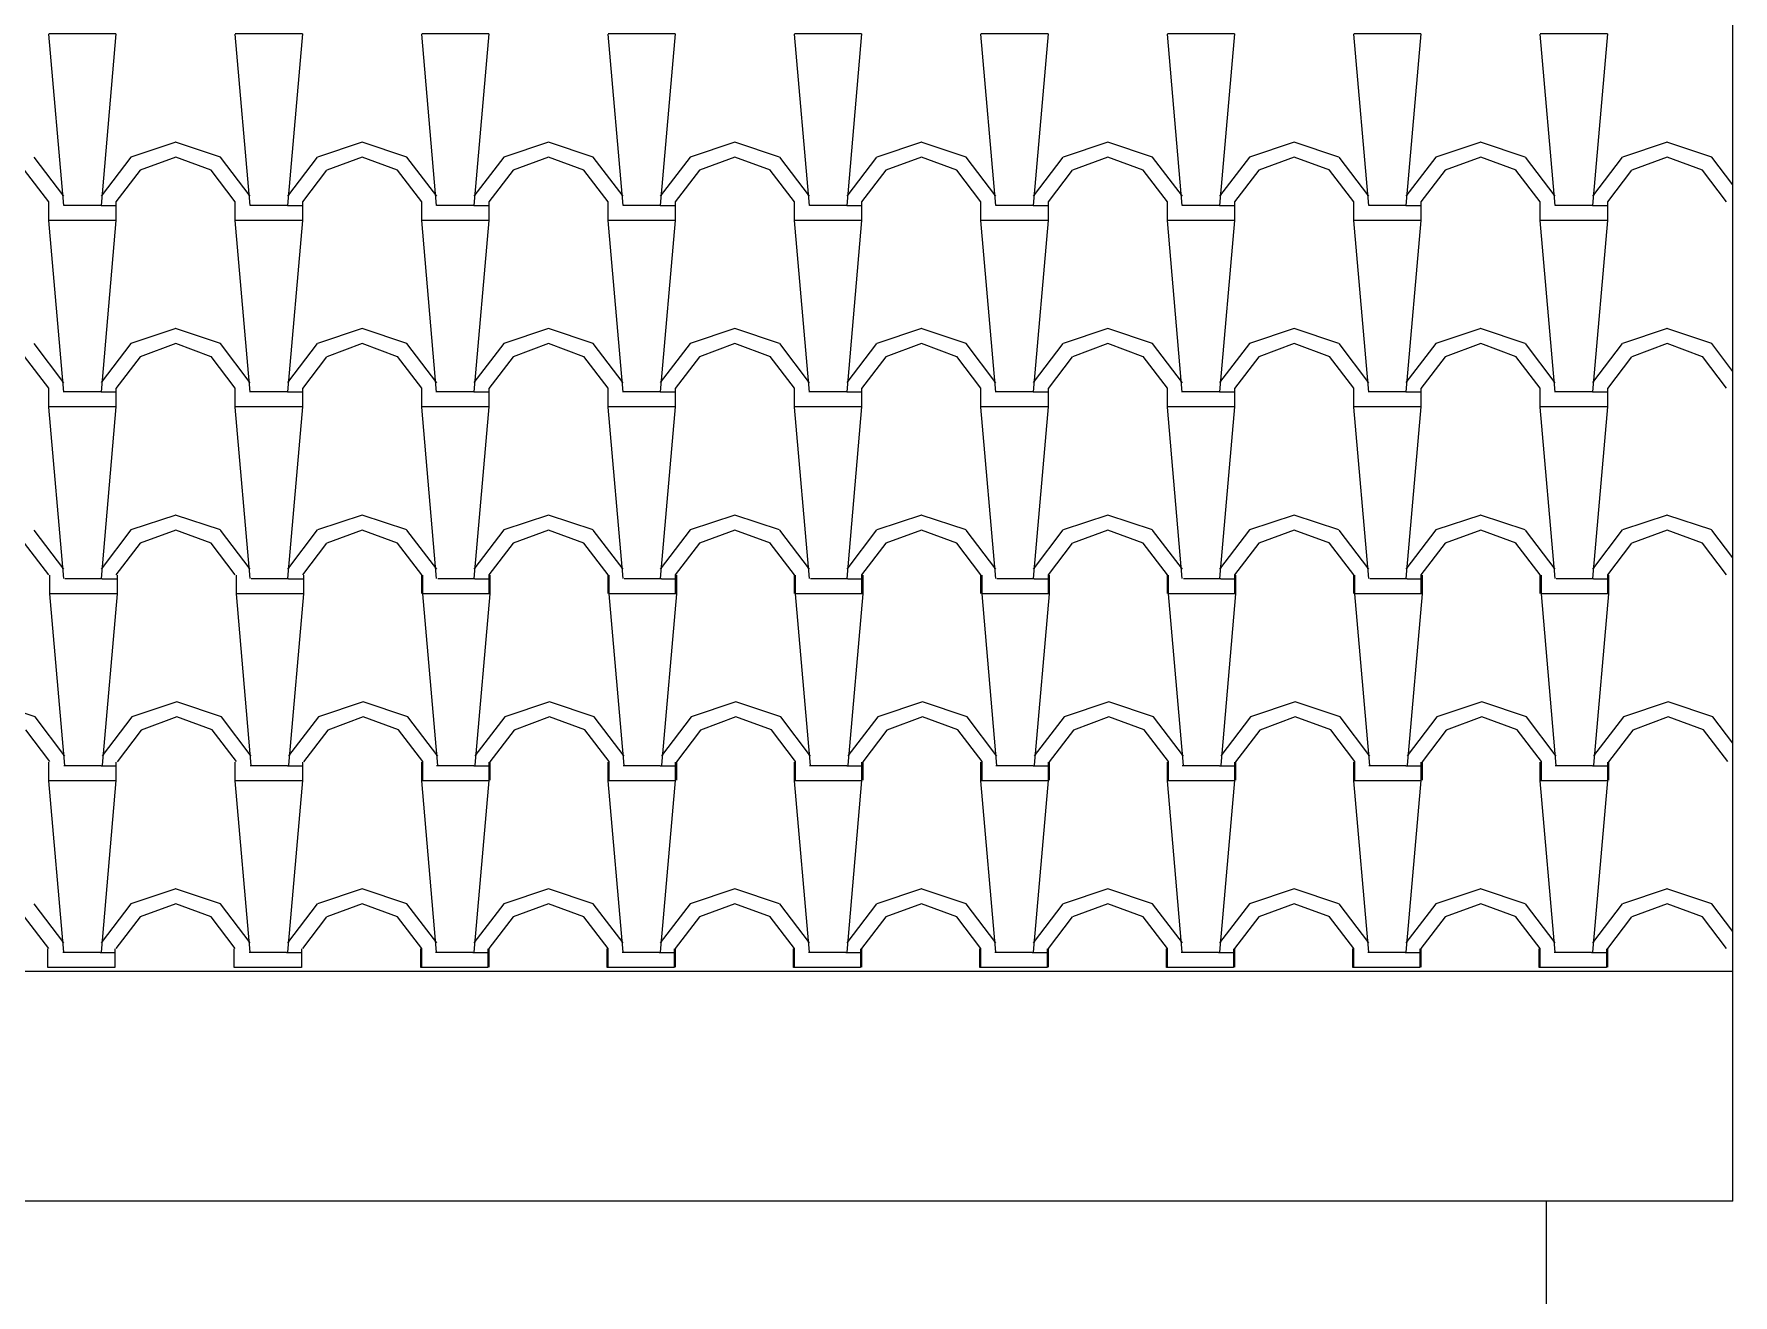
# Model space of a CAD drawing. Extents: x 32549 to 39694, y 7645 to 11950.
# Drawn here: x 34849.4 to 34986.2, y 8908.4 to 9009.8 of the extents above; entities that cross this region are included whole.
import ezdxf

# ---------------------------------------------------------------- set-up
doc = ezdxf.new("R2010")
doc.units = 0
doc.header["$LTSCALE"] = 80
doc.header["$MEASUREMENT"] = 0
doc.layers.add('C3', color=3, linetype='CONTINUOUS')
doc.layers.add('ROOF', color=11, linetype='CONTINUOUS')

msp = doc.modelspace()

# ---------------------------------------------------------------- linework, layer by layer
at = {"layer": 'C3'}
for p, q in [((34986.15, 8915.92), (34986.15, 9111.55)), ((34986.15, 8934.39), (34021.15, 8934.39)), ((34986.15, 8915.92), (34021.15, 8915.92)), ((34971.15, 8020.17), (34971.15, 8915.92))]:
    msp.add_line(p, q, dxfattribs=at)
at = {"layer": 'ROOF'}
for p, q in [((34854.84, 9009.8), (34850.64, 9009.8)), ((34851.84, 8995.99), (34850.64, 9009.79)), ((34856.04, 9009.8), (34854.84, 8996)), ((34856.04, 9009.8), (34854.84, 9009.8)), ((34869.84, 9009.8), (34865.64, 9009.8)), ((34866.84, 8995.99), (34865.64, 9009.79)), ((34871.04, 9009.8), (34869.84, 8996)), ((34871.04, 9009.8), (34869.84, 9009.8)), ((34884.84, 9009.8), (34880.64, 9009.8)), ((34881.84, 8995.99), (34880.64, 9009.79)), ((34886.04, 9009.8), (34884.84, 8996)), ((34886.04, 9009.8), (34884.84, 9009.8)), ((34899.84, 9009.8), (34895.64, 9009.8)), ((34896.84, 8995.99), (34895.64, 9009.79)), ((34901.04, 9009.8), (34899.84, 8996)), ((34901.04, 9009.8), (34899.84, 9009.8)), ((34914.84, 9009.8), (34910.64, 9009.8)), ((34911.84, 8995.99), (34910.64, 9009.79)), ((34916.04, 9009.8), (34914.84, 8996)), ((34916.04, 9009.8), (34914.84, 9009.8)), ((34929.84, 9009.8), (34925.64, 9009.8)), ((34926.84, 8995.99), (34925.64, 9009.79)), ((34931.04, 9009.8), (34929.84, 8996)), ((34931.04, 9009.8), (34929.84, 9009.8)), ((34944.84, 9009.8), (34940.64, 9009.8)), ((34941.84, 8995.99), (34940.64, 9009.79)), ((34946.04, 9009.8), (34944.84, 8996)), ((34946.04, 9009.8), (34944.84, 9009.8)), ((34959.84, 9009.8), (34955.64, 9009.8)), ((34956.84, 8995.99), (34955.64, 9009.79)), ((34961.04, 9009.8), (34959.84, 8996)), ((34961.04, 9009.8), (34959.84, 9009.8)), ((34974.84, 9009.8), (34970.64, 9009.8)), ((34971.84, 8995.99), (34970.64, 9009.79)), ((34976.04, 9009.8), (34974.84, 8996)), ((34976.04, 9009.8), (34974.84, 9009.8)), ((34860.85, 9001.1), (34857.25, 8999.9)), ((34864.44, 8999.89), (34860.84, 9001.09)), ((34875.85, 9001.1), (34872.25, 8999.9)), ((34879.44, 8999.89), (34875.84, 9001.09)), ((34890.85, 9001.1), (34887.25, 8999.9)), ((34894.44, 8999.89), (34890.84, 9001.09)), ((34905.85, 9001.1), (34902.25, 8999.9)), ((34909.44, 8999.89), (34905.84, 9001.09)), ((34920.85, 9001.1), (34917.25, 8999.9)), ((34924.44, 8999.89), (34920.84, 9001.09)), ((34935.85, 9001.1), (34932.25, 8999.9)), ((34939.44, 8999.89), (34935.84, 9001.09)), ((34950.85, 9001.1), (34947.25, 8999.9)), ((34954.44, 8999.89), (34950.84, 9001.09)), ((34965.85, 9001.1), (34962.25, 8999.9)), ((34969.44, 8999.89), (34965.84, 9001.09)), ((34980.85, 9001.1), (34977.25, 8999.9)), ((34984.44, 8999.89), (34980.84, 9001.09)), ((34851.85, 8996.74), (34849.45, 8999.89)), ((34857.24, 8999.9), (34854.84, 8996.75)), ((34860.85, 8999.89), (34858, 8998.84)), ((34863.7, 8998.84), (34860.85, 8999.89)), ((34866.85, 8996.74), (34864.45, 8999.89)), ((34872.24, 8999.9), (34869.84, 8996.75)), ((34875.85, 8999.89), (34873, 8998.84)), ((34878.7, 8998.84), (34875.85, 8999.89)), ((34881.85, 8996.74), (34879.45, 8999.89)), ((34887.24, 8999.9), (34884.84, 8996.75)), ((34890.85, 8999.89), (34888, 8998.84)), ((34893.7, 8998.84), (34890.85, 8999.89)), ((34896.85, 8996.74), (34894.45, 8999.89)), ((34902.24, 8999.9), (34899.84, 8996.75)), ((34905.85, 8999.89), (34903, 8998.84)), ((34908.7, 8998.84), (34905.85, 8999.89)), ((34911.85, 8996.74), (34909.45, 8999.89)), ((34917.24, 8999.9), (34914.84, 8996.75)), ((34920.85, 8999.89), (34918, 8998.84)), ((34923.7, 8998.84), (34920.85, 8999.89)), ((34926.85, 8996.74), (34924.45, 8999.89)), ((34932.24, 8999.9), (34929.84, 8996.75)), ((34935.85, 8999.89), (34933, 8998.84)), ((34938.7, 8998.84), (34935.85, 8999.89)), ((34941.85, 8996.74), (34939.45, 8999.89)), ((34947.24, 8999.9), (34944.84, 8996.75)), ((34950.85, 8999.89), (34948, 8998.84)), ((34953.7, 8998.84), (34950.85, 8999.89)), ((34956.85, 8996.74), (34954.45, 8999.89)), ((34962.24, 8999.9), (34959.84, 8996.75)), ((34965.85, 8999.89), (34963, 8998.84)), ((34968.7, 8998.84), (34965.85, 8999.89)), ((34971.85, 8996.74), (34969.45, 8999.89)), ((34977.24, 8999.9), (34974.84, 8996.75)), ((34980.85, 8999.89), (34978, 8998.84)), ((34983.7, 8998.84), (34980.85, 8999.89)), ((34986.15, 8997.65), (34984.45, 8999.89)), ((34850.64, 8996.3), (34848.69, 8998.85)), ((34857.99, 8998.84), (34856.04, 8996.29)), ((34865.64, 8996.3), (34863.69, 8998.85)), ((34872.99, 8998.84), (34871.04, 8996.29)), ((34880.64, 8996.3), (34878.69, 8998.85)), ((34887.99, 8998.84), (34886.04, 8996.29)), ((34895.64, 8996.3), (34893.69, 8998.85)), ((34902.99, 8998.84), (34901.04, 8996.29)), ((34910.64, 8996.3), (34908.69, 8998.85)), ((34917.99, 8998.84), (34916.04, 8996.29)), ((34925.64, 8996.3), (34923.69, 8998.85)), ((34932.99, 8998.84), (34931.04, 8996.29)), ((34940.64, 8996.3), (34938.69, 8998.85)), ((34947.99, 8998.84), (34946.04, 8996.29)), ((34955.64, 8996.3), (34953.69, 8998.85)), ((34962.99, 8998.84), (34961.04, 8996.29)), ((34970.64, 8996.3), (34968.69, 8998.85)), ((34977.99, 8998.84), (34976.04, 8996.29)), ((34985.64, 8996.3), (34983.69, 8998.85)), ((34850.64, 8994.8), (34850.64, 8996.3)), ((34854.84, 8996), (34851.84, 8996)), ((34854.84, 8996), (34856.04, 8996)), ((34856.04, 8996.3), (34856.04, 8994.8)), ((34865.64, 8994.8), (34865.64, 8996.3)), ((34869.84, 8996), (34866.84, 8996)), ((34869.84, 8996), (34871.04, 8996)), ((34871.04, 8996.3), (34871.04, 8994.8)), ((34880.64, 8994.8), (34880.64, 8996.3)), ((34880.64, 8994.8), (34880.64, 8996.3)), ((34884.84, 8996), (34881.84, 8996)), ((34884.84, 8996), (34886.04, 8996)), ((34886.04, 8996.3), (34886.04, 8994.8)), ((34886.04, 8996.3), (34886.04, 8994.8)), ((34895.64, 8994.8), (34895.64, 8996.3)), ((34895.64, 8994.8), (34895.64, 8996.3)), ((34899.84, 8996), (34896.84, 8996)), ((34899.84, 8996), (34901.04, 8996)), ((34901.04, 8996.3), (34901.04, 8994.8)), ((34901.04, 8996.3), (34901.04, 8994.8)), ((34910.64, 8994.8), (34910.64, 8996.3)), ((34910.64, 8994.8), (34910.64, 8996.3)), ((34914.84, 8996), (34911.84, 8996)), ((34914.84, 8996), (34916.04, 8996)), ((34916.04, 8996.3), (34916.04, 8994.8)), ((34916.04, 8996.3), (34916.04, 8994.8)), ((34925.64, 8994.8), (34925.64, 8996.3)), ((34925.64, 8994.8), (34925.64, 8996.3)), ((34929.84, 8996), (34926.84, 8996)), ((34929.84, 8996), (34931.04, 8996)), ((34931.04, 8996.3), (34931.04, 8994.8)), ((34931.04, 8996.3), (34931.04, 8994.8)), ((34940.64, 8994.8), (34940.64, 8996.3)), ((34940.64, 8994.8), (34940.64, 8996.3)), ((34944.84, 8996), (34941.84, 8996)), ((34944.84, 8996), (34946.04, 8996)), ((34946.04, 8996.3), (34946.04, 8994.8)), ((34946.04, 8996.3), (34946.04, 8994.8)), ((34955.64, 8994.8), (34955.64, 8996.3)), ((34955.64, 8994.8), (34955.64, 8996.3)), ((34959.84, 8996), (34956.84, 8996)), ((34959.84, 8996), (34961.04, 8996)), ((34961.04, 8996.3), (34961.04, 8994.8)), ((34961.04, 8996.3), (34961.04, 8994.8)), ((34970.64, 8994.8), (34970.64, 8996.3)), ((34970.64, 8994.8), (34970.64, 8996.3)), ((34974.84, 8996), (34971.84, 8996)), ((34974.84, 8996), (34976.04, 8996)), ((34976.04, 8996.3), (34976.04, 8994.8)), ((34976.04, 8996.3), (34976.04, 8994.8)), ((34854.84, 8994.8), (34850.64, 8994.8)), ((34851.84, 8980.99), (34850.64, 8994.79)), ((34856.04, 8994.8), (34854.84, 8994.8)), ((34856.04, 8994.8), (34854.84, 8981)), ((34869.84, 8994.8), (34865.64, 8994.8)), ((34866.84, 8980.99), (34865.64, 8994.79)), ((34871.04, 8994.8), (34869.84, 8994.8)), ((34871.04, 8994.8), (34869.84, 8981)), ((34884.84, 8994.8), (34880.64, 8994.8)), ((34881.84, 8980.99), (34880.64, 8994.79)), ((34886.04, 8994.8), (34884.84, 8994.8)), ((34886.04, 8994.8), (34884.84, 8981)), ((34899.84, 8994.8), (34895.64, 8994.8)), ((34896.84, 8980.99), (34895.64, 8994.79)), ((34901.04, 8994.8), (34899.84, 8994.8)), ((34901.04, 8994.8), (34899.84, 8981)), ((34914.84, 8994.8), (34910.64, 8994.8)), ((34911.84, 8980.99), (34910.64, 8994.79)), ((34916.04, 8994.8), (34914.84, 8994.8)), ((34916.04, 8994.8), (34914.84, 8981)), ((34929.84, 8994.8), (34925.64, 8994.8)), ((34926.84, 8980.99), (34925.64, 8994.79)), ((34931.04, 8994.8), (34929.84, 8994.8)), ((34931.04, 8994.8), (34929.84, 8981)), ((34944.84, 8994.8), (34940.64, 8994.8)), ((34941.84, 8980.99), (34940.64, 8994.79)), ((34946.04, 8994.8), (34944.84, 8994.8)), ((34946.04, 8994.8), (34944.84, 8981)), ((34959.84, 8994.8), (34955.64, 8994.8)), ((34956.84, 8980.99), (34955.64, 8994.79)), ((34961.04, 8994.8), (34959.84, 8994.8)), ((34961.04, 8994.8), (34959.84, 8981)), ((34974.84, 8994.8), (34970.64, 8994.8)), ((34971.84, 8980.99), (34970.64, 8994.79)), ((34976.04, 8994.8), (34974.84, 8994.8)), ((34976.04, 8994.8), (34974.84, 8981)), ((34860.85, 8986.1), (34857.25, 8984.9)), ((34864.44, 8984.9), (34860.84, 8986.1)), ((34875.85, 8986.1), (34872.25, 8984.9)), ((34879.44, 8984.9), (34875.84, 8986.1)), ((34890.85, 8986.1), (34887.25, 8984.9)), ((34894.44, 8984.9), (34890.84, 8986.1)), ((34905.85, 8986.1), (34902.25, 8984.9)), ((34909.44, 8984.9), (34905.84, 8986.1)), ((34920.85, 8986.1), (34917.25, 8984.9)), ((34924.44, 8984.9), (34920.84, 8986.1)), ((34935.85, 8986.1), (34932.25, 8984.9)), ((34939.44, 8984.9), (34935.84, 8986.1)), ((34950.85, 8986.1), (34947.25, 8984.9)), ((34954.44, 8984.9), (34950.84, 8986.1)), ((34965.85, 8986.1), (34962.25, 8984.9)), ((34969.44, 8984.9), (34965.84, 8986.1)), ((34980.85, 8986.1), (34977.25, 8984.9)), ((34984.44, 8984.9), (34980.84, 8986.1)), ((34851.85, 8981.74), (34849.45, 8984.89)), ((34857.24, 8984.9), (34854.84, 8981.75)), ((34860.85, 8984.89), (34858, 8983.84)), ((34863.7, 8983.84), (34860.85, 8984.89)), ((34866.85, 8981.74), (34864.45, 8984.89)), ((34872.24, 8984.9), (34869.84, 8981.75)), ((34875.85, 8984.89), (34873, 8983.84)), ((34878.7, 8983.84), (34875.85, 8984.89)), ((34881.85, 8981.74), (34879.45, 8984.89)), ((34887.24, 8984.9), (34884.84, 8981.75)), ((34890.85, 8984.89), (34888, 8983.84)), ((34893.7, 8983.84), (34890.85, 8984.89)), ((34896.85, 8981.74), (34894.45, 8984.89)), ((34902.24, 8984.9), (34899.84, 8981.75)), ((34905.85, 8984.89), (34903, 8983.84)), ((34908.7, 8983.84), (34905.85, 8984.89)), ((34911.85, 8981.74), (34909.45, 8984.89)), ((34917.24, 8984.9), (34914.84, 8981.75)), ((34920.85, 8984.89), (34918, 8983.84)), ((34923.7, 8983.84), (34920.85, 8984.89)), ((34926.85, 8981.74), (34924.45, 8984.89)), ((34932.24, 8984.9), (34929.84, 8981.75)), ((34935.85, 8984.89), (34933, 8983.84)), ((34938.7, 8983.84), (34935.85, 8984.89)), ((34941.85, 8981.74), (34939.45, 8984.89)), ((34947.24, 8984.9), (34944.84, 8981.75)), ((34950.85, 8984.89), (34948, 8983.84)), ((34953.7, 8983.84), (34950.85, 8984.89)), ((34956.85, 8981.74), (34954.45, 8984.89)), ((34962.24, 8984.9), (34959.84, 8981.75)), ((34965.85, 8984.89), (34963, 8983.84)), ((34968.7, 8983.84), (34965.85, 8984.89)), ((34971.85, 8981.74), (34969.45, 8984.89)), ((34977.24, 8984.9), (34974.84, 8981.75)), ((34980.85, 8984.89), (34978, 8983.84)), ((34983.7, 8983.84), (34980.85, 8984.89)), ((34986.15, 8982.65), (34984.45, 8984.89)), ((34850.64, 8981.3), (34848.69, 8983.85)), ((34857.99, 8983.84), (34856.04, 8981.29)), ((34865.64, 8981.3), (34863.69, 8983.85)), ((34872.99, 8983.84), (34871.04, 8981.29)), ((34880.64, 8981.3), (34878.69, 8983.85)), ((34887.99, 8983.84), (34886.04, 8981.29)), ((34895.64, 8981.3), (34893.69, 8983.85)), ((34902.99, 8983.84), (34901.04, 8981.29)), ((34910.64, 8981.3), (34908.69, 8983.85)), ((34917.99, 8983.84), (34916.04, 8981.29)), ((34925.64, 8981.3), (34923.69, 8983.85)), ((34932.99, 8983.84), (34931.04, 8981.29)), ((34940.64, 8981.3), (34938.69, 8983.85)), ((34947.99, 8983.84), (34946.04, 8981.29)), ((34955.64, 8981.3), (34953.69, 8983.85)), ((34962.99, 8983.84), (34961.04, 8981.29)), ((34970.64, 8981.3), (34968.69, 8983.85)), ((34977.99, 8983.84), (34976.04, 8981.29)), ((34985.64, 8981.3), (34983.69, 8983.85)), ((34850.64, 8979.8), (34850.64, 8981.3)), ((34854.84, 8981), (34851.84, 8981)), ((34854.84, 8981), (34856.04, 8981)), ((34856.04, 8981.3), (34856.04, 8979.8)), ((34865.64, 8979.8), (34865.64, 8981.3)), ((34869.84, 8981), (34866.84, 8981)), ((34869.84, 8981), (34871.04, 8981)), ((34871.04, 8981.3), (34871.04, 8979.8)), ((34880.64, 8979.8), (34880.64, 8981.3)), ((34884.84, 8981), (34881.84, 8981)), ((34884.84, 8981), (34886.04, 8981)), ((34886.04, 8981.3), (34886.04, 8979.8)), ((34895.64, 8979.8), (34895.64, 8981.3)), ((34899.84, 8981), (34896.84, 8981)), ((34899.84, 8981), (34901.04, 8981)), ((34901.04, 8981.3), (34901.04, 8979.8)), ((34910.64, 8979.8), (34910.64, 8981.3)), ((34914.84, 8981), (34911.84, 8981)), ((34914.84, 8981), (34916.04, 8981)), ((34916.04, 8981.3), (34916.04, 8979.8)), ((34925.64, 8979.8), (34925.64, 8981.3)), ((34929.84, 8981), (34926.84, 8981)), ((34929.84, 8981), (34931.04, 8981)), ((34931.04, 8981.3), (34931.04, 8979.8)), ((34940.64, 8979.8), (34940.64, 8981.3)), ((34944.84, 8981), (34941.84, 8981)), ((34944.84, 8981), (34946.04, 8981)), ((34946.04, 8981.3), (34946.04, 8979.8)), ((34955.64, 8979.8), (34955.64, 8981.3)), ((34959.84, 8981), (34956.84, 8981)), ((34959.84, 8981), (34961.04, 8981)), ((34961.04, 8981.3), (34961.04, 8979.8)), ((34970.64, 8979.8), (34970.64, 8981.3)), ((34974.84, 8981), (34971.84, 8981)), ((34974.84, 8981), (34976.04, 8981)), ((34976.04, 8981.3), (34976.04, 8979.8)), ((34854.84, 8979.8), (34850.64, 8979.8)), ((34851.84, 8965.99), (34850.64, 8979.79)), ((34856.04, 8979.8), (34854.84, 8966)), ((34856.04, 8979.8), (34854.84, 8979.8)), ((34869.84, 8979.8), (34865.64, 8979.8)), ((34866.84, 8965.99), (34865.64, 8979.79)), ((34871.04, 8979.8), (34869.84, 8966)), ((34871.04, 8979.8), (34869.84, 8979.8)), ((34884.84, 8979.8), (34880.64, 8979.8)), ((34881.84, 8965.99), (34880.64, 8979.79)), ((34886.04, 8979.8), (34884.84, 8966)), ((34886.04, 8979.8), (34884.84, 8979.8)), ((34899.84, 8979.8), (34895.64, 8979.8)), ((34896.84, 8965.99), (34895.64, 8979.79)), ((34901.04, 8979.8), (34899.84, 8966)), ((34901.04, 8979.8), (34899.84, 8979.8)), ((34914.84, 8979.8), (34910.64, 8979.8)), ((34911.84, 8965.99), (34910.64, 8979.79)), ((34916.04, 8979.8), (34914.84, 8966)), ((34916.04, 8979.8), (34914.84, 8979.8)), ((34929.84, 8979.8), (34925.64, 8979.8)), ((34926.84, 8965.99), (34925.64, 8979.79)), ((34931.04, 8979.8), (34929.84, 8966)), ((34931.04, 8979.8), (34929.84, 8979.8)), ((34944.84, 8979.8), (34940.64, 8979.8)), ((34941.84, 8965.99), (34940.64, 8979.79)), ((34946.04, 8979.8), (34944.84, 8966)), ((34946.04, 8979.8), (34944.84, 8979.8)), ((34959.84, 8979.8), (34955.64, 8979.8)), ((34956.84, 8965.99), (34955.64, 8979.79)), ((34961.04, 8979.8), (34959.84, 8966)), ((34961.04, 8979.8), (34959.84, 8979.8)), ((34974.84, 8979.8), (34970.64, 8979.8)), ((34971.84, 8965.99), (34970.64, 8979.79)), ((34976.04, 8979.8), (34974.84, 8966)), ((34976.04, 8979.8), (34974.84, 8979.8)), ((34860.85, 8971.1), (34857.25, 8969.9)), ((34864.44, 8969.9), (34860.84, 8971.09)), ((34875.85, 8971.1), (34872.25, 8969.9)), ((34879.44, 8969.9), (34875.84, 8971.09)), ((34890.85, 8971.1), (34887.25, 8969.9)), ((34894.44, 8969.9), (34890.84, 8971.09)), ((34905.85, 8971.1), (34902.25, 8969.9)), ((34909.44, 8969.9), (34905.84, 8971.09)), ((34920.85, 8971.1), (34917.25, 8969.9)), ((34924.44, 8969.9), (34920.84, 8971.09)), ((34935.85, 8971.1), (34932.25, 8969.9)), ((34939.44, 8969.9), (34935.84, 8971.09)), ((34950.85, 8971.1), (34947.25, 8969.9)), ((34954.44, 8969.9), (34950.84, 8971.09)), ((34965.85, 8971.1), (34962.25, 8969.9)), ((34969.44, 8969.9), (34965.84, 8971.09)), ((34980.85, 8971.1), (34977.25, 8969.9)), ((34984.44, 8969.9), (34980.84, 8971.09)), ((34851.85, 8966.74), (34849.45, 8969.89)), ((34857.24, 8969.9), (34854.84, 8966.75)), ((34860.85, 8969.89), (34858, 8968.84)), ((34863.7, 8968.84), (34860.85, 8969.89)), ((34866.85, 8966.74), (34864.45, 8969.89)), ((34872.24, 8969.9), (34869.84, 8966.75)), ((34875.85, 8969.89), (34873, 8968.84)), ((34878.7, 8968.84), (34875.85, 8969.89)), ((34881.85, 8966.74), (34879.45, 8969.89)), ((34887.24, 8969.9), (34884.84, 8966.75)), ((34890.85, 8969.89), (34888, 8968.84)), ((34893.7, 8968.84), (34890.85, 8969.89)), ((34896.85, 8966.74), (34894.45, 8969.89)), ((34902.24, 8969.9), (34899.84, 8966.75)), ((34905.85, 8969.89), (34903, 8968.84)), ((34908.7, 8968.84), (34905.85, 8969.89)), ((34911.85, 8966.74), (34909.45, 8969.89)), ((34917.24, 8969.9), (34914.84, 8966.75)), ((34920.85, 8969.89), (34918, 8968.84)), ((34923.7, 8968.84), (34920.85, 8969.89)), ((34926.85, 8966.74), (34924.45, 8969.89)), ((34932.24, 8969.9), (34929.84, 8966.75)), ((34935.85, 8969.89), (34933, 8968.84)), ((34938.7, 8968.84), (34935.85, 8969.89)), ((34941.85, 8966.74), (34939.45, 8969.89)), ((34947.24, 8969.9), (34944.84, 8966.75)), ((34950.85, 8969.89), (34948, 8968.84)), ((34953.7, 8968.84), (34950.85, 8969.89)), ((34956.85, 8966.74), (34954.45, 8969.89)), ((34962.24, 8969.9), (34959.84, 8966.75)), ((34965.85, 8969.89), (34963, 8968.84)), ((34968.7, 8968.84), (34965.85, 8969.89)), ((34971.85, 8966.74), (34969.45, 8969.89)), ((34977.24, 8969.9), (34974.84, 8966.75)), ((34980.85, 8969.89), (34978, 8968.84)), ((34983.7, 8968.84), (34980.85, 8969.89)), ((34986.15, 8967.65), (34984.45, 8969.89)), ((34850.64, 8966.3), (34848.69, 8968.85)), ((34857.99, 8968.84), (34856.04, 8966.29)), ((34865.64, 8966.3), (34863.69, 8968.85)), ((34872.99, 8968.84), (34871.04, 8966.29)), ((34880.64, 8966.3), (34878.69, 8968.85)), ((34887.99, 8968.84), (34886.04, 8966.29)), ((34895.64, 8966.3), (34893.69, 8968.85)), ((34902.99, 8968.84), (34901.04, 8966.29)), ((34910.64, 8966.3), (34908.69, 8968.85)), ((34917.99, 8968.84), (34916.04, 8966.29)), ((34925.64, 8966.3), (34923.69, 8968.85)), ((34932.99, 8968.84), (34931.04, 8966.29)), ((34940.64, 8966.3), (34938.69, 8968.85)), ((34947.99, 8968.84), (34946.04, 8966.29)), ((34955.64, 8966.3), (34953.69, 8968.85)), ((34962.99, 8968.84), (34961.04, 8966.29)), ((34970.64, 8966.3), (34968.69, 8968.85)), ((34977.99, 8968.84), (34976.04, 8966.29)), ((34985.64, 8966.3), (34983.69, 8968.85)), ((34850.73, 8964.77), (34850.73, 8966.27)), ((34854.93, 8965.97), (34851.93, 8965.97)), ((34854.93, 8965.97), (34856.13, 8965.97)), ((34856.13, 8966.27), (34856.13, 8964.77)), ((34865.73, 8964.77), (34865.73, 8966.27)), ((34869.93, 8965.97), (34866.93, 8965.97)), ((34869.93, 8965.97), (34871.13, 8965.97)), ((34871.13, 8966.27), (34871.13, 8964.77)), ((34880.64, 8964.8), (34880.64, 8966.3)), ((34880.73, 8964.77), (34880.73, 8966.27)), ((34884.93, 8965.97), (34881.93, 8965.97)), ((34884.93, 8965.97), (34886.13, 8965.97)), ((34886.04, 8966.3), (34886.04, 8964.8)), ((34886.13, 8966.27), (34886.13, 8964.77)), ((34895.64, 8964.8), (34895.64, 8966.3)), ((34895.73, 8964.77), (34895.73, 8966.27)), ((34899.93, 8965.97), (34896.93, 8965.97)), ((34899.93, 8965.97), (34901.13, 8965.97)), ((34901.04, 8966.3), (34901.04, 8964.8)), ((34901.13, 8966.27), (34901.13, 8964.77)), ((34910.64, 8964.8), (34910.64, 8966.3)), ((34910.73, 8964.77), (34910.73, 8966.27)), ((34914.93, 8965.97), (34911.93, 8965.97)), ((34914.93, 8965.97), (34916.13, 8965.97)), ((34916.04, 8966.3), (34916.04, 8964.8)), ((34916.13, 8966.27), (34916.13, 8964.77)), ((34925.64, 8964.8), (34925.64, 8966.3)), ((34925.73, 8964.77), (34925.73, 8966.27)), ((34929.93, 8965.97), (34926.93, 8965.97)), ((34929.93, 8965.97), (34931.13, 8965.97)), ((34931.04, 8966.3), (34931.04, 8964.8)), ((34931.13, 8966.27), (34931.13, 8964.77)), ((34940.64, 8964.8), (34940.64, 8966.3)), ((34940.73, 8964.77), (34940.73, 8966.27)), ((34944.93, 8965.97), (34941.93, 8965.97)), ((34944.93, 8965.97), (34946.13, 8965.97)), ((34946.04, 8966.3), (34946.04, 8964.8)), ((34946.13, 8966.27), (34946.13, 8964.77)), ((34955.64, 8964.8), (34955.64, 8966.3)), ((34955.73, 8964.77), (34955.73, 8966.27)), ((34959.93, 8965.97), (34956.93, 8965.97)), ((34959.93, 8965.97), (34961.13, 8965.97)), ((34961.04, 8966.3), (34961.04, 8964.8)), ((34961.13, 8966.27), (34961.13, 8964.77)), ((34970.64, 8964.8), (34970.64, 8966.3)), ((34970.73, 8964.77), (34970.73, 8966.27)), ((34974.93, 8965.97), (34971.93, 8965.97)), ((34974.93, 8965.97), (34976.13, 8965.97)), ((34976.04, 8966.3), (34976.04, 8964.8)), ((34976.13, 8966.27), (34976.13, 8964.77)), ((34854.93, 8964.77), (34850.73, 8964.77)), ((34851.93, 8950.96), (34850.73, 8964.76)), ((34856.13, 8964.77), (34854.93, 8964.77)), ((34856.13, 8964.77), (34854.93, 8950.97)), ((34869.93, 8964.77), (34865.73, 8964.77)), ((34866.93, 8950.96), (34865.73, 8964.76)), ((34871.13, 8964.77), (34869.93, 8964.77)), ((34871.13, 8964.77), (34869.93, 8950.97)), ((34884.93, 8964.77), (34880.73, 8964.77)), ((34881.93, 8950.96), (34880.73, 8964.76)), ((34886.13, 8964.77), (34884.93, 8964.77)), ((34886.13, 8964.77), (34884.93, 8950.97)), ((34899.93, 8964.77), (34895.73, 8964.77)), ((34896.93, 8950.96), (34895.73, 8964.76)), ((34901.13, 8964.77), (34899.93, 8964.77)), ((34901.13, 8964.77), (34899.93, 8950.97)), ((34914.93, 8964.77), (34910.73, 8964.77)), ((34911.93, 8950.96), (34910.73, 8964.76)), ((34916.13, 8964.77), (34914.93, 8964.77)), ((34916.13, 8964.77), (34914.93, 8950.97)), ((34929.93, 8964.77), (34925.73, 8964.77)), ((34926.93, 8950.96), (34925.73, 8964.76)), ((34931.13, 8964.77), (34929.93, 8964.77)), ((34931.13, 8964.77), (34929.93, 8950.97)), ((34944.93, 8964.77), (34940.73, 8964.77)), ((34941.93, 8950.96), (34940.73, 8964.76)), ((34946.13, 8964.77), (34944.93, 8964.77)), ((34946.13, 8964.77), (34944.93, 8950.97)), ((34959.93, 8964.77), (34955.73, 8964.77)), ((34956.93, 8950.96), (34955.73, 8964.76)), ((34961.13, 8964.77), (34959.93, 8964.77)), ((34961.13, 8964.77), (34959.93, 8950.97)), ((34974.93, 8964.77), (34970.73, 8964.77)), ((34971.93, 8950.96), (34970.73, 8964.76)), ((34976.13, 8964.77), (34974.93, 8964.77)), ((34976.13, 8964.77), (34974.93, 8950.97)), ((34849.53, 8954.87), (34845.93, 8956.07)), ((34860.93, 8956.07), (34857.33, 8954.87)), ((34864.53, 8954.87), (34860.93, 8956.07)), ((34875.93, 8956.07), (34872.33, 8954.87)), ((34879.53, 8954.87), (34875.93, 8956.07)), ((34890.93, 8956.07), (34887.33, 8954.87)), ((34894.53, 8954.87), (34890.93, 8956.07)), ((34905.93, 8956.07), (34902.33, 8954.87)), ((34909.53, 8954.87), (34905.93, 8956.07)), ((34920.93, 8956.07), (34917.33, 8954.87)), ((34924.53, 8954.87), (34920.93, 8956.07)), ((34935.93, 8956.07), (34932.33, 8954.87)), ((34939.53, 8954.87), (34935.93, 8956.07)), ((34950.93, 8956.07), (34947.33, 8954.87)), ((34954.53, 8954.87), (34950.93, 8956.07)), ((34965.93, 8956.07), (34962.33, 8954.87)), ((34969.53, 8954.87), (34965.93, 8956.07)), ((34980.93, 8956.07), (34977.33, 8954.87)), ((34984.53, 8954.87), (34980.93, 8956.07)), ((34851.93, 8951.71), (34849.53, 8954.86)), ((34857.33, 8954.88), (34854.93, 8951.73)), ((34860.93, 8954.86), (34858.08, 8953.81)), ((34863.78, 8953.82), (34860.93, 8954.87)), ((34866.93, 8951.71), (34864.53, 8954.86)), ((34872.33, 8954.88), (34869.93, 8951.73)), ((34875.93, 8954.86), (34873.08, 8953.81)), ((34878.78, 8953.82), (34875.93, 8954.87)), ((34881.93, 8951.71), (34879.53, 8954.86)), ((34887.33, 8954.88), (34884.93, 8951.73)), ((34890.93, 8954.86), (34888.08, 8953.81)), ((34893.78, 8953.82), (34890.93, 8954.87)), ((34896.93, 8951.71), (34894.53, 8954.86)), ((34902.33, 8954.88), (34899.93, 8951.73)), ((34905.93, 8954.86), (34903.08, 8953.81)), ((34908.78, 8953.82), (34905.93, 8954.87)), ((34911.93, 8951.71), (34909.53, 8954.86)), ((34917.33, 8954.88), (34914.93, 8951.73)), ((34920.93, 8954.86), (34918.08, 8953.81)), ((34923.78, 8953.82), (34920.93, 8954.87)), ((34926.93, 8951.71), (34924.53, 8954.86)), ((34932.33, 8954.87), (34929.93, 8951.72)), ((34935.93, 8954.86), (34933.08, 8953.81)), ((34938.78, 8953.82), (34935.93, 8954.87)), ((34941.93, 8951.71), (34939.53, 8954.86)), ((34947.33, 8954.87), (34944.93, 8951.72)), ((34950.93, 8954.86), (34948.08, 8953.81)), ((34953.78, 8953.82), (34950.93, 8954.87)), ((34956.93, 8951.71), (34954.53, 8954.86)), ((34962.33, 8954.87), (34959.93, 8951.72)), ((34965.93, 8954.86), (34963.08, 8953.81)), ((34968.78, 8953.82), (34965.93, 8954.87)), ((34971.93, 8951.71), (34969.53, 8954.86)), ((34977.33, 8954.87), (34974.93, 8951.72)), ((34980.93, 8954.86), (34978.08, 8953.81)), ((34983.78, 8953.82), (34980.93, 8954.87)), ((34986.15, 8952.74), (34984.53, 8954.86)), ((34850.73, 8951.27), (34848.78, 8953.82)), ((34858.08, 8953.81), (34856.13, 8951.26)), ((34865.73, 8951.27), (34863.78, 8953.82)), ((34873.08, 8953.81), (34871.13, 8951.26)), ((34880.73, 8951.27), (34878.78, 8953.82)), ((34888.08, 8953.81), (34886.13, 8951.26)), ((34895.73, 8951.27), (34893.78, 8953.82)), ((34903.08, 8953.81), (34901.13, 8951.26)), ((34910.73, 8951.27), (34908.78, 8953.82)), ((34918.08, 8953.81), (34916.13, 8951.26)), ((34925.73, 8951.27), (34923.78, 8953.82)), ((34933.08, 8953.81), (34931.13, 8951.26)), ((34940.73, 8951.27), (34938.78, 8953.82)), ((34948.08, 8953.81), (34946.13, 8951.26)), ((34955.73, 8951.27), (34953.78, 8953.82)), ((34963.08, 8953.81), (34961.13, 8951.26)), ((34970.73, 8951.27), (34968.78, 8953.82)), ((34978.08, 8953.81), (34976.13, 8951.26)), ((34985.73, 8951.27), (34983.78, 8953.82)), ((34850.64, 8949.73), (34850.64, 8951.23)), ((34854.84, 8950.93), (34851.84, 8950.93)), ((34854.84, 8950.93), (34856.04, 8950.93)), ((34856.04, 8951.23), (34856.04, 8949.73)), ((34865.64, 8949.73), (34865.64, 8951.23)), ((34869.84, 8950.93), (34866.84, 8950.93)), ((34869.84, 8950.93), (34871.04, 8950.93)), ((34871.04, 8951.23), (34871.04, 8949.73)), ((34880.64, 8949.73), (34880.64, 8951.23)), ((34880.73, 8949.77), (34880.73, 8951.27)), ((34884.84, 8950.93), (34881.84, 8950.93)), ((34884.84, 8950.93), (34886.04, 8950.93)), ((34886.04, 8951.23), (34886.04, 8949.73)), ((34886.13, 8951.27), (34886.13, 8949.77)), ((34895.64, 8949.73), (34895.64, 8951.23)), ((34895.73, 8949.77), (34895.73, 8951.27)), ((34899.84, 8950.93), (34896.84, 8950.93)), ((34899.84, 8950.93), (34901.04, 8950.93)), ((34901.04, 8951.23), (34901.04, 8949.73)), ((34901.13, 8951.27), (34901.13, 8949.77)), ((34910.64, 8949.73), (34910.64, 8951.23)), ((34910.73, 8949.77), (34910.73, 8951.27)), ((34914.84, 8950.93), (34911.84, 8950.93)), ((34914.84, 8950.93), (34916.04, 8950.93)), ((34916.04, 8951.23), (34916.04, 8949.73)), ((34916.13, 8951.27), (34916.13, 8949.77)), ((34925.64, 8949.73), (34925.64, 8951.23)), ((34925.73, 8949.77), (34925.73, 8951.27)), ((34929.84, 8950.93), (34926.84, 8950.93)), ((34929.84, 8950.93), (34931.04, 8950.93)), ((34931.04, 8951.23), (34931.04, 8949.73)), ((34931.13, 8951.27), (34931.13, 8949.77)), ((34940.64, 8949.73), (34940.64, 8951.23)), ((34940.73, 8949.77), (34940.73, 8951.27)), ((34944.84, 8950.93), (34941.84, 8950.93)), ((34944.84, 8950.93), (34946.04, 8950.93)), ((34946.04, 8951.23), (34946.04, 8949.73)), ((34946.13, 8951.27), (34946.13, 8949.77)), ((34955.64, 8949.73), (34955.64, 8951.23)), ((34955.73, 8949.77), (34955.73, 8951.27)), ((34959.84, 8950.93), (34956.84, 8950.93)), ((34959.84, 8950.93), (34961.04, 8950.93)), ((34961.04, 8951.23), (34961.04, 8949.73)), ((34961.13, 8951.27), (34961.13, 8949.77)), ((34970.64, 8949.73), (34970.64, 8951.23)), ((34970.73, 8949.77), (34970.73, 8951.27)), ((34974.84, 8950.93), (34971.84, 8950.93)), ((34974.84, 8950.93), (34976.04, 8950.93)), ((34976.04, 8951.23), (34976.04, 8949.73)), ((34976.13, 8951.27), (34976.13, 8949.77)), ((34851.84, 8935.93), (34850.64, 8949.73)), ((34854.84, 8949.73), (34850.64, 8949.73)), ((34856.04, 8949.74), (34854.84, 8935.94)), ((34856.04, 8949.73), (34854.84, 8949.73)), ((34866.84, 8935.93), (34865.64, 8949.73)), ((34869.84, 8949.73), (34865.64, 8949.73)), ((34871.04, 8949.74), (34869.84, 8935.94)), ((34871.04, 8949.73), (34869.84, 8949.73)), ((34881.84, 8935.93), (34880.64, 8949.73)), ((34884.84, 8949.73), (34880.64, 8949.73)), ((34886.04, 8949.74), (34884.84, 8935.94)), ((34886.04, 8949.73), (34884.84, 8949.73)), ((34896.84, 8935.93), (34895.64, 8949.73)), ((34899.84, 8949.73), (34895.64, 8949.73)), ((34901.04, 8949.74), (34899.84, 8935.94)), ((34901.04, 8949.73), (34899.84, 8949.73)), ((34911.84, 8935.93), (34910.64, 8949.73)), ((34914.84, 8949.73), (34910.64, 8949.73)), ((34916.04, 8949.74), (34914.84, 8935.94)), ((34916.04, 8949.73), (34914.84, 8949.73)), ((34926.84, 8935.93), (34925.64, 8949.73)), ((34929.84, 8949.73), (34925.64, 8949.73)), ((34931.04, 8949.74), (34929.84, 8935.94)), ((34931.04, 8949.73), (34929.84, 8949.73)), ((34941.84, 8935.93), (34940.64, 8949.73)), ((34944.84, 8949.73), (34940.64, 8949.73)), ((34946.04, 8949.74), (34944.84, 8935.94)), ((34946.04, 8949.73), (34944.84, 8949.73)), ((34956.84, 8935.93), (34955.64, 8949.73)), ((34959.84, 8949.73), (34955.64, 8949.73)), ((34961.04, 8949.74), (34959.84, 8935.94)), ((34961.04, 8949.73), (34959.84, 8949.73)), ((34971.84, 8935.93), (34970.64, 8949.73)), ((34974.84, 8949.73), (34970.64, 8949.73)), ((34976.04, 8949.74), (34974.84, 8935.94)), ((34976.04, 8949.73), (34974.84, 8949.73)), ((34860.85, 8941.03), (34857.25, 8939.83)), ((34864.44, 8939.83), (34860.84, 8941.03)), ((34875.85, 8941.03), (34872.25, 8939.83)), ((34879.44, 8939.83), (34875.84, 8941.03)), ((34890.85, 8941.03), (34887.25, 8939.83)), ((34894.44, 8939.83), (34890.84, 8941.03)), ((34905.85, 8941.03), (34902.25, 8939.83)), ((34909.44, 8939.83), (34905.84, 8941.03)), ((34920.85, 8941.03), (34917.25, 8939.83)), ((34924.44, 8939.83), (34920.84, 8941.03)), ((34935.85, 8941.03), (34932.25, 8939.83)), ((34939.44, 8939.83), (34935.84, 8941.03)), ((34950.85, 8941.03), (34947.25, 8939.83)), ((34954.44, 8939.83), (34950.84, 8941.03)), ((34965.85, 8941.03), (34962.25, 8939.83)), ((34969.44, 8939.83), (34965.84, 8941.03)), ((34980.85, 8941.03), (34977.25, 8939.83)), ((34984.44, 8939.83), (34980.84, 8941.03)), ((34851.85, 8936.68), (34849.45, 8939.83)), ((34857.24, 8939.84), (34854.84, 8936.69)), ((34860.85, 8939.83), (34858, 8938.78)), ((34863.7, 8938.78), (34860.85, 8939.83)), ((34866.85, 8936.68), (34864.45, 8939.83)), ((34872.24, 8939.84), (34869.84, 8936.69)), ((34875.85, 8939.83), (34873, 8938.78)), ((34878.7, 8938.78), (34875.85, 8939.83)), ((34881.85, 8936.68), (34879.45, 8939.83)), ((34887.24, 8939.84), (34884.84, 8936.69)), ((34890.85, 8939.83), (34888, 8938.78)), ((34893.7, 8938.78), (34890.85, 8939.83)), ((34896.85, 8936.68), (34894.45, 8939.83)), ((34902.24, 8939.84), (34899.84, 8936.69)), ((34905.85, 8939.83), (34903, 8938.78)), ((34908.7, 8938.78), (34905.85, 8939.83)), ((34911.85, 8936.68), (34909.45, 8939.83)), ((34917.24, 8939.84), (34914.84, 8936.69)), ((34920.85, 8939.83), (34918, 8938.78)), ((34923.7, 8938.78), (34920.85, 8939.83)), ((34926.85, 8936.68), (34924.45, 8939.83)), ((34932.24, 8939.84), (34929.84, 8936.69)), ((34935.85, 8939.83), (34933, 8938.78)), ((34938.7, 8938.78), (34935.85, 8939.83)), ((34941.85, 8936.68), (34939.45, 8939.83)), ((34947.24, 8939.84), (34944.84, 8936.69)), ((34950.85, 8939.83), (34948, 8938.78)), ((34953.7, 8938.78), (34950.85, 8939.83)), ((34956.85, 8936.68), (34954.45, 8939.83)), ((34962.24, 8939.84), (34959.84, 8936.69)), ((34965.85, 8939.83), (34963, 8938.78)), ((34968.7, 8938.78), (34965.85, 8939.83)), ((34971.85, 8936.68), (34969.45, 8939.83)), ((34977.24, 8939.84), (34974.84, 8936.69)), ((34980.85, 8939.83), (34978, 8938.78)), ((34983.7, 8938.78), (34980.85, 8939.83)), ((34986.15, 8937.59), (34984.45, 8939.83)), ((34850.64, 8936.24), (34848.69, 8938.79)), ((34857.99, 8938.78), (34856.04, 8936.23)), ((34865.64, 8936.24), (34863.69, 8938.79)), ((34872.99, 8938.78), (34871.04, 8936.23)), ((34880.64, 8936.24), (34878.69, 8938.79)), ((34887.99, 8938.78), (34886.04, 8936.23)), ((34895.64, 8936.24), (34893.69, 8938.79)), ((34902.99, 8938.78), (34901.04, 8936.23)), ((34910.64, 8936.24), (34908.69, 8938.79)), ((34917.99, 8938.78), (34916.04, 8936.23)), ((34925.64, 8936.24), (34923.69, 8938.79)), ((34932.99, 8938.78), (34931.04, 8936.23)), ((34940.64, 8936.24), (34938.69, 8938.79)), ((34947.99, 8938.78), (34946.04, 8936.23)), ((34955.64, 8936.24), (34953.69, 8938.79)), ((34962.99, 8938.78), (34961.04, 8936.23)), ((34970.64, 8936.24), (34968.69, 8938.79)), ((34977.99, 8938.78), (34976.04, 8936.23)), ((34985.64, 8936.24), (34983.69, 8938.79)), ((34850.56, 8934.7), (34850.56, 8936.2)), ((34854.76, 8935.9), (34851.76, 8935.9)), ((34854.76, 8935.9), (34855.96, 8935.9)), ((34855.96, 8936.2), (34855.96, 8934.7)), ((34865.56, 8934.7), (34865.56, 8936.2)), ((34869.76, 8935.9), (34866.76, 8935.9)), ((34869.76, 8935.9), (34870.96, 8935.9)), ((34870.96, 8936.2), (34870.96, 8934.7)), ((34880.56, 8934.7), (34880.56, 8936.2)), ((34880.64, 8934.73), (34880.64, 8936.23)), ((34884.76, 8935.9), (34881.76, 8935.9)), ((34884.76, 8935.9), (34885.96, 8935.9)), ((34885.96, 8936.2), (34885.96, 8934.7)), ((34886.04, 8936.23), (34886.04, 8934.73)), ((34895.56, 8934.7), (34895.56, 8936.2)), ((34895.64, 8934.73), (34895.64, 8936.23)), ((34899.76, 8935.9), (34896.76, 8935.9)), ((34899.76, 8935.9), (34900.96, 8935.9)), ((34900.96, 8936.2), (34900.96, 8934.7)), ((34901.04, 8936.23), (34901.04, 8934.73)), ((34910.56, 8934.7), (34910.56, 8936.2)), ((34910.64, 8934.73), (34910.64, 8936.23)), ((34914.76, 8935.9), (34911.76, 8935.9)), ((34914.76, 8935.9), (34915.96, 8935.9)), ((34915.96, 8936.2), (34915.96, 8934.7)), ((34916.04, 8936.23), (34916.04, 8934.73)), ((34925.56, 8934.7), (34925.56, 8936.2)), ((34925.64, 8934.73), (34925.64, 8936.23)), ((34929.76, 8935.9), (34926.76, 8935.9)), ((34929.76, 8935.9), (34930.96, 8935.9)), ((34930.96, 8936.2), (34930.96, 8934.7)), ((34931.04, 8936.23), (34931.04, 8934.73)), ((34940.56, 8934.7), (34940.56, 8936.2)), ((34940.64, 8934.73), (34940.64, 8936.23)), ((34944.76, 8935.9), (34941.76, 8935.9)), ((34944.76, 8935.9), (34945.96, 8935.9)), ((34945.96, 8936.2), (34945.96, 8934.7)), ((34946.04, 8936.23), (34946.04, 8934.73)), ((34955.56, 8934.7), (34955.56, 8936.2)), ((34955.64, 8934.73), (34955.64, 8936.23)), ((34959.76, 8935.9), (34956.76, 8935.9)), ((34959.76, 8935.9), (34960.96, 8935.9)), ((34960.96, 8936.2), (34960.96, 8934.7)), ((34961.04, 8936.23), (34961.04, 8934.73)), ((34970.56, 8934.7), (34970.56, 8936.2)), ((34970.64, 8934.73), (34970.64, 8936.23)), ((34974.76, 8935.9), (34971.76, 8935.9)), ((34974.76, 8935.9), (34975.96, 8935.9)), ((34975.96, 8936.2), (34975.96, 8934.7)), ((34976.04, 8936.23), (34976.04, 8934.73)), ((34854.76, 8934.7), (34850.56, 8934.7)), ((34855.96, 8934.7), (34854.76, 8934.7)), ((34869.76, 8934.7), (34865.56, 8934.7)), ((34870.96, 8934.7), (34869.76, 8934.7)), ((34884.76, 8934.7), (34880.56, 8934.7)), ((34885.96, 8934.7), (34884.76, 8934.7)), ((34899.76, 8934.7), (34895.56, 8934.7)), ((34900.96, 8934.7), (34899.76, 8934.7)), ((34914.76, 8934.7), (34910.56, 8934.7)), ((34915.96, 8934.7), (34914.76, 8934.7)), ((34929.76, 8934.7), (34925.56, 8934.7)), ((34930.96, 8934.7), (34929.76, 8934.7)), ((34944.76, 8934.7), (34940.56, 8934.7)), ((34945.96, 8934.7), (34944.76, 8934.7)), ((34959.76, 8934.7), (34955.56, 8934.7)), ((34960.96, 8934.7), (34959.76, 8934.7)), ((34974.76, 8934.7), (34970.56, 8934.7)), ((34975.96, 8934.7), (34974.76, 8934.7))]:
    msp.add_line(p, q, dxfattribs=at)

doc.saveas('drawing.dxf')
